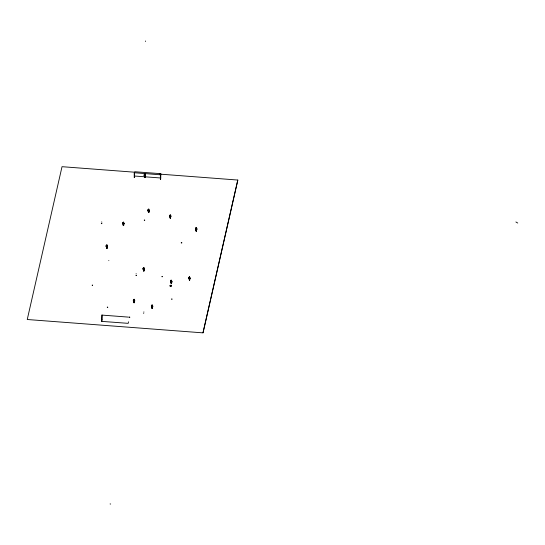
<?xml version="1.0" encoding="UTF-8"?>
<svg xmlns="http://www.w3.org/2000/svg" width="545" height="545" viewBox="0 0 545 545"><rect width="100%" height="100%" fill="white"/><g stroke="black" fill="none" stroke-linecap="round" stroke-linejoin="round"><path stroke-width="0.82" d="M122.986 222.844L123.259 225.63L123.695 225.569L123.62 225.126L123.259 225.63M143.308 268.256L143.601 271.083L143.969 270.545M144.432 174.781L144.732 177.609L144.868 176.049M148.186 209.818C147.913 213.259 149.48 213.102 149.017 209.961M195.757 228.348L196.166 231.169L196.472 230.644M151.537 306.767L151.633 305.684M170.537 280.988L170.653 282.099L170.796 280.934M107.215 245.781L106.963 248.5L107.018 247.927M123.817 222.98L123.422 225.65L123.422 224.111M134.465 300.179C134.915 301.174 133.743 304.021 134.268 302.325M152.464 305.82L152.205 308.538L152.069 306.951M170.667 215.609L170.306 218.279L170.278 216.733M171.62 281.07L171.368 283.788L171.232 282.201M189.823 277.63L189.674 280.212M152.743 306.91L152.716 305.963L152.634 307.033M171.907 282.16L171.879 281.213L171.811 282.283M196.868 229.574L196.765 228.314L196.18 227.939M101.888 222.128L101.493 221.985M106.82 248.479L106.82 246.912M134.07 301.31L134.056 302.72M143.744 269.523L144.009 270.981L143.573 271.042M148.513 212.543L148.621 211.085M144.016 312.019L143.546 312.142M189.435 280.259L189.428 278.761M196.193 229.615C195.607 231.312 196.704 231.066 196.071 231.128M145.399 176.055L145.263 174.925M196.731 229.629L196.588 228.484M143.935 270.538L143.989 270.974L144.139 268.399M152.287 308.395L152.266 307.966M170.34 218.32L170.469 217.748M171.11 283.713L171.423 283.216L171.498 283.659L171.062 282.814M196.391 230.63L196.445 231.1L196.861 228.628M133.954 302.72L133.654 300.983L134.533 301.065M170.156 218.15L169.856 216.413L170.742 216.488M170.169 285.451L170.183 286.173C171.62 286.663 171.607 285.042 170.183 286.173L170.347 285.294L171.028 285.641M170.353 286.268L170.224 285.56L170.708 285.239M170.224 285.56L170.347 285.294M171.082 286.152L171.096 285.621L170.401 285.403M107.488 245.924C107.774 248.527 106.432 243.411 106.786 245.107M123.408 222.435C123.32 220.609 124.192 225.644 124.09 223.123M144.854 174.373C144.411 174.386 145.488 173.61 144.711 174.271M128.511 317.122L102.044 315.099L101.704 321.373L128.177 323.349L128.525 321.795M148.492 209.273C149.153 208.64 148.226 209.457 148.608 209.409M134.738 300.322C134.976 302.952 133.798 297.836 134.036 299.505M152.716 305.963C151.34 305.268 152.573 304.457 151.912 305.173M170.524 214.757L170.21 214.948M171.212 280.525C171.757 280.096 170.476 280.396 171.879 281.213M190.096 277.773C190.382 280.362 189.026 275.279 189.388 276.955M147.961 210.833L147.879 209.845L148.417 209.423M144.003 267.568C143.226 268.324 144.159 266.866 143.662 267.745M195.587 229.513L195.451 228.375C195.975 227.612 196.738 227.19 196.132 227.824M101.704 321.373L102.051 319.82M160.523 179.543L160.877 173.685L134.819 171.743M202.992 332.736L237.811 180.048L159.215 174.073M237.811 180.048L203.026 332.866L27.25 319.506L62.028 166.688L134.71 172.213M106.616 245.243L106.084 245.672L106.091 246.667M122.734 222.898L122.863 224.015L122.686 222.871L123.218 222.442M144.663 174.386L144.132 174.809L144.139 175.81M147.927 209.873L148.036 210.99M148.458 212.605L148.853 212.107L148.812 212.496M133.866 299.641L133.334 300.07L133.341 301.065M143.049 268.31L143.192 269.421M170.067 215.071L169.536 215.5L169.577 216.59M151.374 305.738L151.421 306.808M195.498 228.403L195.498 229.465M189.224 277.092L188.686 277.521L188.665 278.522M170.374 286.139L170.278 285.743M170.789 286.329L170.381 285.75M171.103 286.023L170.946 285.641M144.827 177.541L145.065 177.064L144.704 177.568M152.471 306.692C151.081 306.147 151.864 308.947 152.321 308.436M149.18 211.099L148.867 209.11M170.939 215.752L170.837 216.821L170.49 215.132M106.657 248.425L106.404 246.585L107.29 246.66M145.549 176.015L145.133 174.093M144.418 269.482L144.405 268.535L144.323 269.605M135.991 273.89L136.352 273.835M143.539 267.854L143.001 268.283L143.042 269.373M195.989 227.946L196.459 227.66M123.265 222.333L123.674 222.135M171.15 280.416L171.048 280.082L171.505 280.212M171.001 280.546L170.49 280.961L170.769 281.881L171.695 281.956M151.844 305.295L151.326 305.711L152.055 307.251M189.428 280.328L189.258 279.374M152.382 304.975L152.055 305.275M145.515 175.068L145.331 175.803L144.452 175.728M149.269 210.104L149.146 211.092M170.878 285.464L170.476 285.403M148.158 210.765L149.003 210.826L149.023 211.297M122.966 223.791L123.885 223.866M195.737 229.295L196.595 229.356L196.595 229.97L195.853 229.861M143.28 269.203L144.146 269.264L144.139 269.877L143.723 269.87L143.369 269.203L143.478 269.782M181.471 242.852L181.819 242.852L181.131 242.852M108.891 260.619L108.7 260.639M136.134 275.511L136.482 275.606L135.95 275.504M143.771 313.47L143.608 313.498M148.601 211.433L149.01 211.446L148.928 210.82M123.402 224.458L123.817 224.465L123.729 223.845M106.8 247.253L107.215 247.267L107.127 246.647M189.408 279.101L189.817 279.115L189.735 278.495M171.212 282.548L171.62 282.555L171.546 281.935L171.62 282.555M152.048 307.298L152.457 307.305L152.375 306.685M189.892 278.509L188.972 278.441L188.992 277.487M160.877 177.997L134.819 176.049L134.472 177.595L134.486 172.758L160.523 174.809M144.582 176.308L144.554 175.735M169.842 215.466L169.938 216.985L170.667 217.094L170.585 216.474M106.534 247.164L106.384 245.638M171.001 282.841L170.939 281.888M133.784 301.562L133.757 300.997M151.782 307.203L151.755 306.637M110.083 503.955L110.676 504.016M145.249 176.253L145.249 175.79L145.059 177.459M170.66 216.937L170.66 216.474M196.575 229.82L196.575 229.35M123.804 224.315L123.804 223.845M107.208 247.11L107.208 246.647M144.125 269.727L144.125 269.264M189.81 278.958L189.81 278.495M171.614 282.405L171.614 281.935M134.452 301.514L134.452 301.044M152.45 307.155L152.532 306.706M144.82 177.016L145.202 177.091M148.567 212.053L148.948 212.128M170.101 217.748L170.605 217.775M196.023 230.624L196.52 230.658M123.252 225.119L123.756 225.153M106.65 247.921L107.154 247.948M143.567 270.531L144.071 270.565M189.258 279.769L189.755 279.796M171.178 283.168L171.559 283.243M133.9 302.318L134.404 302.352M152.021 307.918L152.396 307.993M144.132 174.809L144.296 175.946M169.536 215.5L169.727 216.624M188.686 277.521L188.877 278.645M106.084 245.672L106.268 246.796M133.334 300.07L133.736 301.555L134.465 301.664L134.377 301.044M189.619 276.751L189.415 277.078M107.018 244.903L106.806 245.236M134.268 299.3L134.056 299.634M515.897 221.972L517.75 223.041M143.723 267.847L144.405 268.535M133.518 301.194L133.634 300.043M189.204 279.394L189.115 278.447M145.174 175.783L145.27 176.41L144.847 176.396L144.5 175.728M195.907 229.302L195.934 229.874L195.825 229.295M169.958 216.419L170.013 216.992M148.329 210.779L148.356 211.344L148.254 210.765M123.136 223.797L123.163 224.37L123.054 223.791M160.632 174.775L160.632 179.625M160.387 174.965L160.387 179.625M145.413 40.984L145.413 41.502M134.233 172.779L134.233 177.636M101.949 314.908L101.949 319.758M101.82 223.607L101.302 223.593L101.881 223.654M92.609 285.205L92.091 285.199L92.602 285.219M107.753 307.21L107.236 307.196L107.746 307.223M144.732 220.146L144.214 220.139L144.725 220.16M129.744 317.163L129.226 317.156L129.812 317.217M162.342 276.69L161.824 276.683L162.342 276.703M172.022 299.096L171.505 299.089L172.016 299.11M189.415 280.164L189.408 280.198"/></g></svg>
